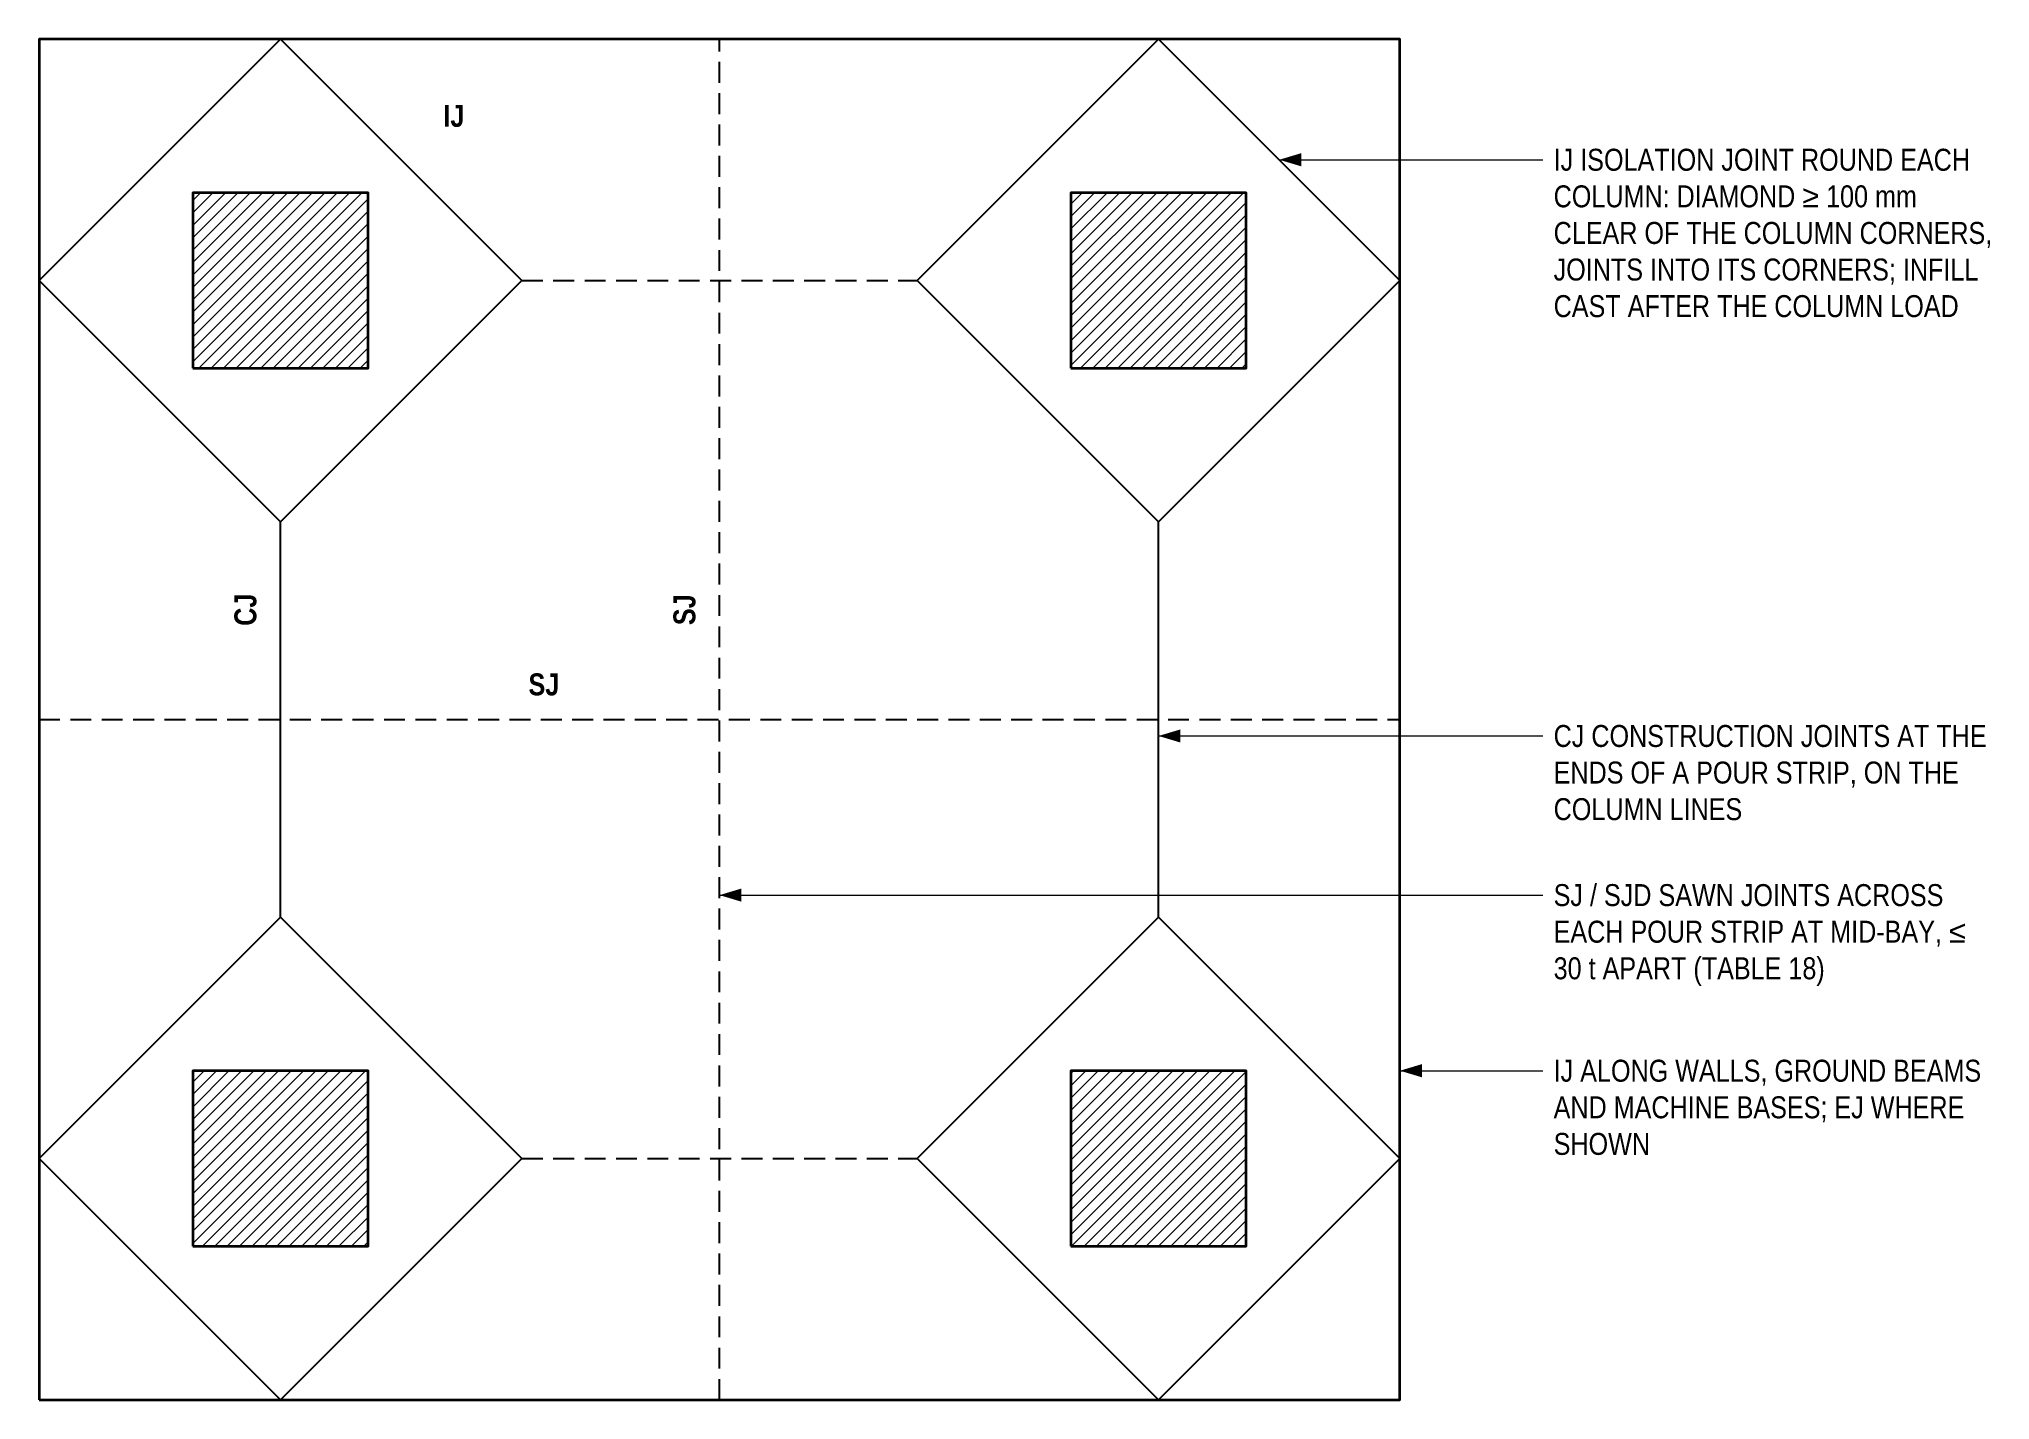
# Model space of a CAD drawing. Header units: millimetres. Extents: x 15450 to 19894, y -100550 to -97450.
import ezdxf
from ezdxf.enums import TextEntityAlignment as Align

# ---------------------------------------------------------------- set-up
doc = ezdxf.new("R2010")
doc.units = ezdxf.units.MM
doc.header["$LTSCALE"] = 3.75
doc.linetypes.add('HIDDENX2', pattern=[19.05, 12.7, -6.35])
for name, color, linetype, lineweight in [('S-ANNO', 3, 'Continuous', 18), ('S-CONC', 4, 'Continuous', 35), ('S-CONC-HIDN', 252, 'HIDDENX2', 25), ('S-HATCH', 9, 'Continuous', 13), ('S-JOINT', 6, 'Continuous', 25), ('S-TEXT', 7, 'Continuous', 18)]:
    doc.layers.add(name, color=color, linetype=linetype, lineweight=lineweight)
doc.styles.add('AN', font='ARIALN_0.TTF')
doc.styles.add('ANB', font='ARIALNB_0.TTF')

msp = doc.modelspace()

# ---------------------------------------------------------------- hatches: boundary and pattern name
at = {"layer": 'S-HATCH'}
h = msp.add_hatch(dxfattribs=at)
h.set_pattern_fill('ANSI31', color=256, scale=6.299213)
h.paths.add_polyline_path([(15800, -98200), (16200, -98200), (16200, -97800), (15800, -97800)])
h = msp.add_hatch(dxfattribs=at)
h.set_pattern_fill('ANSI31', color=256, scale=6.299213)
h.paths.add_polyline_path([(17800, -98200), (18200, -98200), (18200, -97800), (17800, -97800)])
h = msp.add_hatch(dxfattribs=at)
h.set_pattern_fill('ANSI31', color=256, scale=6.299213)
h.paths.add_polyline_path([(15800, -100200), (16200, -100200), (16200, -99800), (15800, -99800)])
h = msp.add_hatch(dxfattribs=at)
h.set_pattern_fill('ANSI31', color=256, scale=6.299213)
h.paths.add_polyline_path([(17800, -100200), (18200, -100200), (18200, -99800), (17800, -99800)])

# ---------------------------------------------------------------- linework, layer by layer
at = {"layer": 'S-ANNO', "flags": 128}
for points in [[(18275, -97725), (18800, -97725), (18875, -97725)], [(18000, -99037.5), (18800, -99037.5), (18875, -99037.5)], [(17000, -99400), (18800, -99400), (18875, -99400)], [(18550, -99800), (18800, -99800), (18875, -99800)]]:
    msp.add_lwpolyline(points, dxfattribs=at)
at = {"layer": 'S-ANNO'}
for points in [[(18275, -97725), (18325, -97740), (18325, -97710)], [(18000, -99037.5), (18050, -99052.5), (18050, -99022.5)], [(17000, -99400), (17050, -99415), (17050, -99385)], [(18550, -99800), (18600, -99815), (18600, -99785)]]:
    msp.add_solid(points, dxfattribs=at)
at = {"layer": 'S-CONC', "flags": 128}
for points in [[(15450, -100550), (18550, -100550), (18550, -97450), (15450, -97450)], [(15800, -98200), (16200, -98200), (16200, -97800), (15800, -97800)], [(17800, -98200), (18200, -98200), (18200, -97800), (17800, -97800)], [(15800, -100200), (16200, -100200), (16200, -99800), (15800, -99800)], [(17800, -100200), (18200, -100200), (18200, -99800), (17800, -99800)]]:
    msp.add_lwpolyline(points, close=True, dxfattribs=at)
at = {"layer": 'S-CONC-HIDN'}
for p, q in [((17000, -100550), (17000, -97450)), ((15450, -98000), (15450, -98000)), ((16550, -98000), (17450, -98000)), ((18550, -98000), (18550, -98000)), ((15450, -99000), (18550, -99000)), ((15450, -100000), (15450, -100000)), ((16550, -100000), (17450, -100000)), ((18550, -100000), (18550, -100000))]:
    msp.add_line(p, q, dxfattribs=at)
at = {"layer": 'S-JOINT'}
for p, q in [((16000, -97450), (16000, -97450)), ((18000, -97450), (18000, -97450)), ((16000, -99450), (16000, -98550)), ((18000, -99450), (18000, -98550)), ((16000, -100550), (16000, -100550)), ((18000, -100550), (18000, -100550))]:
    msp.add_line(p, q, dxfattribs=at)
at = {"layer": 'S-JOINT', "flags": 128}
for points in [[(16000, -98550), (16550, -98000), (16000, -97450), (15450, -98000)], [(18000, -98550), (18550, -98000), (18000, -97450), (17450, -98000)], [(16000, -100550), (16550, -100000), (16000, -99450), (15450, -100000)], [(18000, -100550), (18550, -100000), (18000, -99450), (17450, -100000)]]:
    msp.add_lwpolyline(points, close=True, dxfattribs=at)

# ---------------------------------------------------------------- texts
at = {"layer": 'S-TEXT', "style": 'ANB'}
for s, p in [('IJ', (16395, -97665)), ('SJ', (16600, -98960))]:
    msp.add_text(s, height=50, dxfattribs=at).set_placement(p, align=Align.BOTTOM_CENTER)
for s, p in [('CJ', (15960, -98750)), ('SJ', (16960, -98750))]:
    msp.add_text(s, height=50, rotation=90, dxfattribs=at).set_placement(p, align=Align.BOTTOM_CENTER)
at = {"layer": 'S-TEXT', "char_height": 50, "attachment_point": 1, "style": 'AN'}
for s, insert, width in [('IJ ISOLATION JOINT ROUND EACH\\PCOLUMN: DIAMOND ≥ 100 mm\\PCLEAR OF THE COLUMN CORNERS,\\PJOINTS INTO ITS CORNERS; INFILL\\PCAST AFTER THE COLUMN LOAD', (18900, -97700), 1051.613), ('CJ CONSTRUCTION JOINTS AT THE\\PENDS OF A POUR STRIP, ON THE\\PCOLUMN LINES', (18900, -99012.5), 1038.347), ('SJ / SJD SAWN JOINTS ACROSS\\PEACH POUR STRIP AT MID-BAY, ≤\\P30 t APART (TABLE 18)', (18900, -99375), 988.972), ('IJ ALONG WALLS, GROUND BEAMS\\PAND MACHINE BASES; EJ WHERE\\PSHOWN', (18900, -99775), 1025.4)]:
    msp.add_mtext(s, dxfattribs=dict(at, insert=insert, width=width))

doc.saveas('drawing.dxf')
